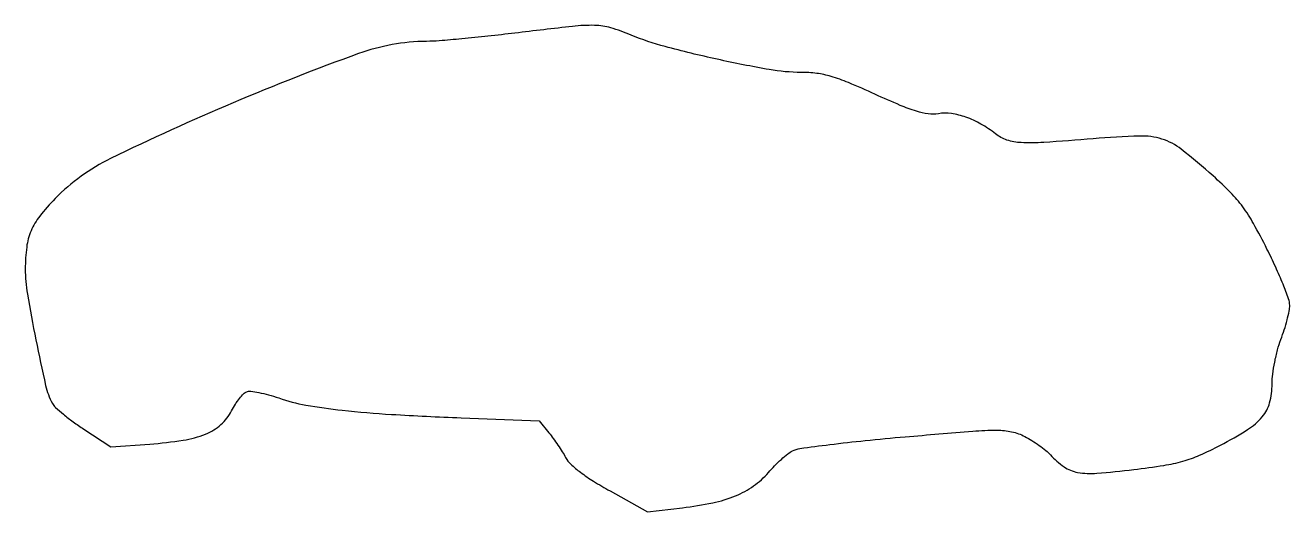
# Model space of a CAD drawing. Extents: x 0 to 288, y 0 to 111.
import ezdxf

# ---------------------------------------------------------------- set-up
doc = ezdxf.new("R2010")
doc.units = 0

msp = doc.modelspace()

# ---------------------------------------------------------------- linework, layer by layer
msp.add_lwpolyline([(111.5, 108.935123, -0.003326), (105.384095, 108.233313, -0.003587), (99.411502, 107.631478, -0.003388), (94.280489, 107.186649, -0.017159), (91.411496, 107.056344, 0.08381), (75.922215, 104.264932, 0.013605), (47.343045, 93.089972, 0.013501), (19.413109, 80.383796, 0.085663), (6.806899, 71.291404, 0.027058), (3.299152, 67.299507, 0.066166), (1.309739, 63.940332, 0.069085), (0.314665, 60.267815, 0.031672), (0, 55.305306, 0.041913), (0.482249, 49.562441, 0.007851), (2.407647, 39.173717, 0.006464), (4.641462, 28.789394, 0.066293), (6.174447, 24.681893, 0.085581), (6.901899, 23.745249, 0.013481), (8.673571, 22.213966, 0.014633), (10.885134, 20.509852, 0.012315), (13.321634, 18.833525), (19.5, 14.803264), (28.335739, 15.444035, 0.020253), (35.949031, 16.307203, 0.057909), (41.077124, 17.721389, 0.08436), (44.576255, 19.881651, 0.094691), (47.001467, 23.002876, -0.023414), (47.845018, 24.481091, -0.025953), (48.796829, 25.822039, -0.026564), (49.719716, 26.869442, -0.10766), (50.42652, 27.333429, -0.121837), (51.341415, 27.447395, -0.018094), (53.192302, 27.158692, -0.019476), (55.394942, 26.643272, -0.015665), (57.719117, 25.923971, 0.038553), (63.898621, 24.317118, 0.017312), (72.207091, 23.123334, 0.012498), (83.449705, 22.187017, 0.004657), (99.28235, 21.414036), (117.064701, 20.711819), (119.28235, 17.981934, -0.013401), (120.24635, 16.728051, -0.008331), (121.312424, 15.20912, -0.008356), (122.314881, 13.674359, -0.014944), (123.079093, 12.376024, 0.08037), (124.264078, 10.857083, 0.02597), (126.460464, 9.022211, 0.022007), (129.446056, 6.979547, 0.012743), (133.197556, 4.778788), (141.736926, 0.057576), (149.687082, 0.964311, 0.022517), (156.575039, 2.065908, 0.046123), (161.801489, 3.658585, 0.056916), (165.891927, 5.902152, 0.060725), (169.272839, 8.968789, -0.016598), (170.674417, 10.48541, -0.015117), (172.216664, 11.955285, -0.01533), (173.675051, 13.184881, -0.04637), (174.762614, 13.893005, -0.087168), (176.45409, 14.435925, -0.003116), (183.238694, 15.326077, -0.005663), (191.304606, 16.240599, -0.003928), (200.440064, 17.099271, -0.001397), (215.799477, 18.378084, -0.019479), (221.349936, 18.60756, -0.05545), (224.670996, 18.246077, -0.063261), (227.677449, 17.163746, -0.020962), (229.287333, 16.255131, -0.016196), (230.963932, 15.137072, -0.016472), (232.463454, 13.988904, -0.037304), (233.497639, 13.00403, 0.057537), (236.613899, 10.267515, 0.107985), (239.69918, 8.997406, 0.063935), (244.055572, 8.789486, 0.010475), (252.470477, 9.641894, 0.00834), (259.342699, 10.6004, 0.02949), (263.694701, 11.547229, 0.03538), (267.487032, 12.905447, 0.016271), (272.221134, 15.175857, 0.020317), (278.402991, 18.718223, 0.07729), (281.751356, 21.626945, 0.109928), (283.432394, 24.837898, 0.065925), (284, 29.124132, -0.031807), (284.14248, 31.361609, -0.016995), (284.587352, 34.097901, -0.016854), (285.23338, 36.871213, -0.025167), (285.999496, 39.239273, 0.013917), (286.765437, 41.436759, 0.013623), (287.413845, 43.689037, 0.013635), (287.874484, 45.694306, 0.04892), (288.0065, 47, 0.087369), (287.746391, 48.503639, 0.009536), (286.489512, 51.796233, 0.011439), (284.815698, 55.683373, 0.009002), (282.83174, 59.816964, 0.010883), (279.762927, 65.608618, 0.031636), (277.310828, 69.415172, 0.035367), (274.55582, 72.644993, 0.016577), (270.574736, 76.434218, 0.015575), (263.295056, 82.521298, 0.091387), (258.900127, 84.826108, 0.083795), (253.810942, 85.509721, 0.011986), (243.272475, 84.901567, -0.003597), (231.984518, 84.059945, -0.029232), (226.804212, 84.014457, -0.067032), (223.609768, 84.607405, -0.087905), (221, 86.008664, 0.037383), (217.682777, 88.246004, 0.044969), (214.262581, 89.80949, 0.049635), (210.956924, 90.617401, 0.073791), (207.982615, 90.597175, -0.071526), (205.681832, 90.571158, -0.041545), (202.977028, 91.160529, -0.025674), (199.288177, 92.502565, -0.006791), (193.544139, 95.025379, 0.007491), (187.482476, 97.677587, 0.027621), (183.545291, 99.080218, 0.039684), (180.273085, 99.769728, 0.032099), (176.689885, 100, -0.043725), (169.470295, 100.632555, -0.010356), (157.601768, 102.982842, -0.010837), (145.718938, 105.864109, -0.034722), (138.01041, 108.495618, 0.028789), (133.349024, 110.148852, 0.06677), (129.687367, 110.701958, 0.031813), (124.658342, 110.465279, 0.002568)], format="xyb", close=True)

doc.saveas('drawing.dxf')
